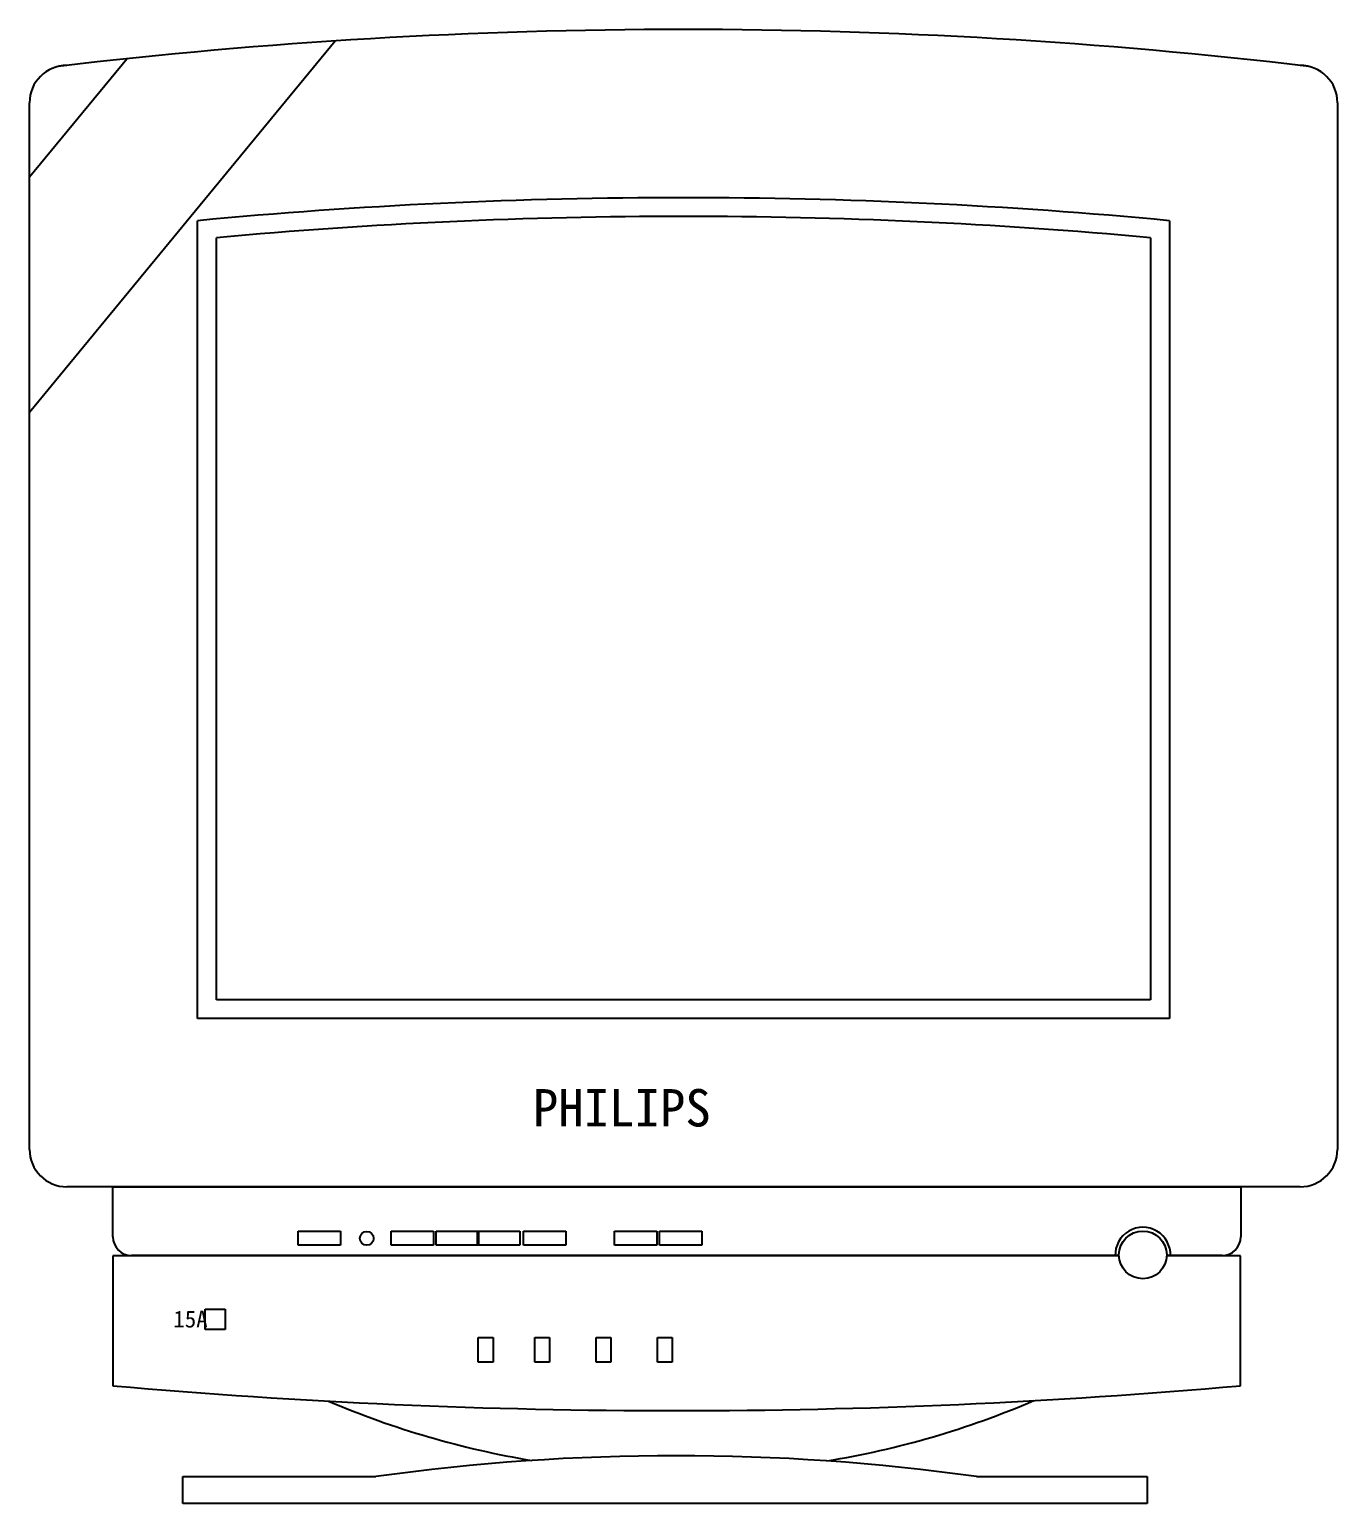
# Model space of a CAD drawing. Header units: inches. Extents: x 11.8 to 54.3, y 10.8 to 35.6.
# Drawn here: x 23.3254 to 23.6754, y 33.4172 to 33.8116 of the extents above; entities that cross this region are included whole.
import ezdxf

# ---------------------------------------------------------------- set-up
doc = ezdxf.new("R2010")
doc.units = ezdxf.units.IN
doc.header["$MEASUREMENT"] = 0
doc.layers.add('02', color=2, linetype='Continuous')
doc.styles.add('ROMANS', font='SimSun.ttf', dxfattribs={"height": 150})

msp = doc.modelspace()

# ---------------------------------------------------------------- linework, layer by layer
at = {"layer": '02'}
for p, q in [((23.32535139216977, 33.70923659428966), (23.40711879638049, 33.80851940059914)), ((23.32535139216977, 33.77215630332192), (23.35137055003021, 33.80374902703782)), ((23.66535139216969, 33.80196799342262), (23.66535139216969, 33.80196799342262)), ((23.32535139216977, 33.51196799342266), (23.32535139216977, 33.79196799342263)), ((23.67535139216968, 33.79196799342263), (23.67535139216968, 33.51196799342266)), ((23.37035139216961, 33.54696799342263), (23.37035139216961, 33.76042586682512)), ((23.6303513921696, 33.76042586682512), (23.6303513921696, 33.54696799342263)), ((23.3753513921695, 33.55196799342262), (23.3753513921695, 33.75587041281095)), ((23.6253513921695, 33.75587041281095), (23.6253513921695, 33.55196799342262)), ((23.6253513921695, 33.55196799342262), (23.3753513921695, 33.55196799342262)), ((23.6303513921696, 33.54696799342263), (23.37035139216961, 33.54696799342263)), ((23.66535139216969, 33.50196799342267), (23.33535139216953, 33.50196799342267)), ((23.34767713144631, 33.48858444829146), (23.34767713144631, 33.50196799342267)), ((23.34767713144631, 33.50196799342267), (23.64944843413538, 33.50196799342267)), ((23.64944843413538, 33.50196799342267), (23.64944843413538, 33.48858444829158)), ((23.39721080985762, 33.49009633636398), (23.40855695848838, 33.49009633636398)), ((23.39721080985762, 33.48632057410201), (23.39721080985762, 33.49009633636398)), ((23.40855695848838, 33.49009633636398), (23.40855695848838, 33.48632057410201)), ((23.42215223451037, 33.48632057410201), (23.42215223451037, 33.49009633636398)), ((23.42215223451037, 33.49009633636398), (23.43349838314136, 33.49009633636398)), ((23.43349838314136, 33.49009633636398), (23.43349838314136, 33.48632057410201)), ((23.43416099803087, 33.48632057410201), (23.43416099803087, 33.49009633636398)), ((23.43416099803087, 33.49009633636398), (23.44550714666163, 33.49009633636398)), ((23.44524586393938, 33.48632057410201), (23.44524586393938, 33.49009633636398)), ((23.44524586393938, 33.49009633636398), (23.45659201257037, 33.49009633636398)), ((23.44550714666163, 33.49009633636398), (23.44550714666163, 33.48632057410201)), ((23.45659201257037, 33.49009633636398), (23.45659201257037, 33.48632057410201)), ((23.45756259333054, 33.48632057410201), (23.45756259333054, 33.49009633636398)), ((23.45756259333054, 33.49009633636398), (23.4689087419613, 33.49009633636398)), ((23.4689087419613, 33.49009633636398), (23.4689087419613, 33.48632057410201)), ((23.48188808624197, 33.48632057410201), (23.48188808624197, 33.49009633636398)), ((23.48188808624197, 33.49009633636398), (23.49323423487273, 33.49009633636398)), ((23.49323423487273, 33.49009633636398), (23.49323423487273, 33.48632057410201)), ((23.49389684976247, 33.48632057410201), (23.49389684976247, 33.49009633636398)), ((23.49389684976247, 33.49009633636398), (23.50524299839323, 33.49009633636398)), ((23.50524299839323, 33.49009633636398), (23.50524299839323, 33.48632057410201)), ((23.34767713144631, 33.48347333600383), (23.34767713144631, 33.44876564861578)), ((23.61688036034117, 33.48347333600383), (23.34767713144631, 33.48347333600383)), ((23.61687658784719, 33.48358444829158), (23.35267713144619, 33.48358444829158)), ((23.40855695848838, 33.48632057410201), (23.39721080985762, 33.48632057410201)), ((23.43349838314136, 33.48632057410201), (23.42215223451037, 33.48632057410201)), ((23.44550714666163, 33.48632057410201), (23.43416099803087, 33.48632057410201)), ((23.45659201257037, 33.48632057410201), (23.44524586393938, 33.48632057410201)), ((23.4689087419613, 33.48632057410201), (23.45756259333054, 33.48632057410201)), ((23.49323423487273, 33.48632057410201), (23.48188808624197, 33.48632057410201)), ((23.50524299839323, 33.48632057410201), (23.49389684976247, 33.48632057410201)), ((23.64935030425251, 33.48347333600383), (23.62964754280235, 33.48347333600383)), ((23.6444484341355, 33.48358444829158), (23.62965131529633, 33.48358444829158)), ((23.64935030425251, 33.44876564861578), (23.64935030425251, 33.48347333600383)), ((23.37234000537548, 33.46382806469818), (23.37234000537548, 33.46922740244882)), ((23.37234000537548, 33.46922740244882), (23.37774798609918, 33.46922740244882)), ((23.37774798609918, 33.46922740244882), (23.37774798609918, 33.46382806469818)), ((23.37774798609918, 33.46382806469818), (23.37234000537548, 33.46382806469818)), ((23.44545355631296, 33.45507817188319), (23.44545355631296, 33.46163779370305)), ((23.44545355631296, 33.46163779370305), (23.44939590054425, 33.46163779370305)), ((23.44939590054425, 33.46163779370305), (23.44939590054425, 33.45507817188319)), ((23.46056579647281, 33.45507817188319), (23.46056579647281, 33.46163779370305)), ((23.46056579647281, 33.46163779370305), (23.46450814070387, 33.46163779370305)), ((23.46450814070387, 33.46163779370305), (23.46450814070387, 33.45507817188319)), ((23.47699207198299, 33.45507817188319), (23.47699207198299, 33.46163779370305)), ((23.47699207198299, 33.46163779370305), (23.48093441621406, 33.46163779370305)), ((23.48093441621406, 33.46163779370305), (23.48093441621406, 33.45507817188319)), ((23.49341834749318, 33.45507817188319), (23.49341834749318, 33.46163779370305)), ((23.49341834749318, 33.46163779370305), (23.49736069172447, 33.46163779370305)), ((23.49736069172447, 33.46163779370305), (23.49736069172447, 33.45507817188319)), ((23.44939590054425, 33.45507817188319), (23.44545355631296, 33.45507817188319)), ((23.46450814070387, 33.45507817188319), (23.46056579647281, 33.45507817188319)), ((23.48093441621406, 33.45507817188319), (23.47699207198299, 33.45507817188319)), ((23.49736069172447, 33.45507817188319), (23.49341834749318, 33.45507817188319)), ((23.36639159575704, 33.41724129753958), (23.36639159575704, 33.42444795144796)), ((23.36639159575704, 33.42444795144796), (23.41802991016381, 33.42444795144796)), ((23.57875148628934, 33.42444795144796), (23.62445461003064, 33.42444795144796)), ((23.62445461003064, 33.42444795144796), (23.62445461003064, 33.41724129753958)), ((23.62445461003064, 33.41724129753958), (23.36639159575704, 33.41724129753958))]:
    msp.add_line(p, q, dxfattribs=at)
for centre, radius in [((23.41559110857181, 33.48817933536314), 0.001847557044529822), ((23.62326395157176, 33.48374569243366), 0.006389398643339519)]:
    msp.add_circle(centre, radius, dxfattribs=at)
for centre, radius, start, end in [((23.5003513921695, 32.39083892999132), 1.420742845718509, 83.23649262491931, 96.76350737508072), ((23.33535139216953, 33.79196799342263), 0.01, 90, 180), ((23.66535139216969, 33.79196799342263), 0.01, 0, 90), ((23.5003513921695, 32.39083892999132), 1.375742845718509, 84.57777962340103, 95.42222037659899), ((23.5003513921695, 32.39083892999132), 1.37074284571851, 84.76784712445787, 95.23215287554211), ((23.33535139216953, 33.51196799342266), 0.01, 180, 270), ((23.66535139216969, 33.51196799342266), 0.01, 270, 0), ((23.35267713144619, 33.48858444829146), 0.005, 180, 270), ((23.62326395157176, 33.48374569243366), 0.007389398643339519, 357.8877294279164, 182.1122705720836), ((23.6444484341355, 33.48858444829158), 0.005, 270, 0), ((23.49851371784941, 35.14942104544694), 1.707331383934739, 264.9315160133686, 275.0684839866314), ((23.49959624289365, 33.66623377089387), 0.2407971566332854, 246.9679723576665, 260.4848906309234), ((23.49959624289365, 33.66623377089387), 0.2407971566332854, 279.3460396743112, 293.1156638862681), ((23.4983906982268, 32.84914384123839), 0.5808895553218975, 82.04814693985828, 97.95185306014174)]:
    msp.add_arc(centre, radius, start, end, dxfattribs=at)

# ---------------------------------------------------------------- texts
at = {"layer": '02', "style": 'ROMANS'}
for s, height, p in [('PHILIPS', 0.01, (23.4600253675783, 33.51811251840614)), ('15A', 0.004500000000000001, (23.36384674645594, 33.46433496937924))]:
    msp.add_text(s, height=height, dxfattribs=at).set_placement(p)

doc.saveas('drawing.dxf')
